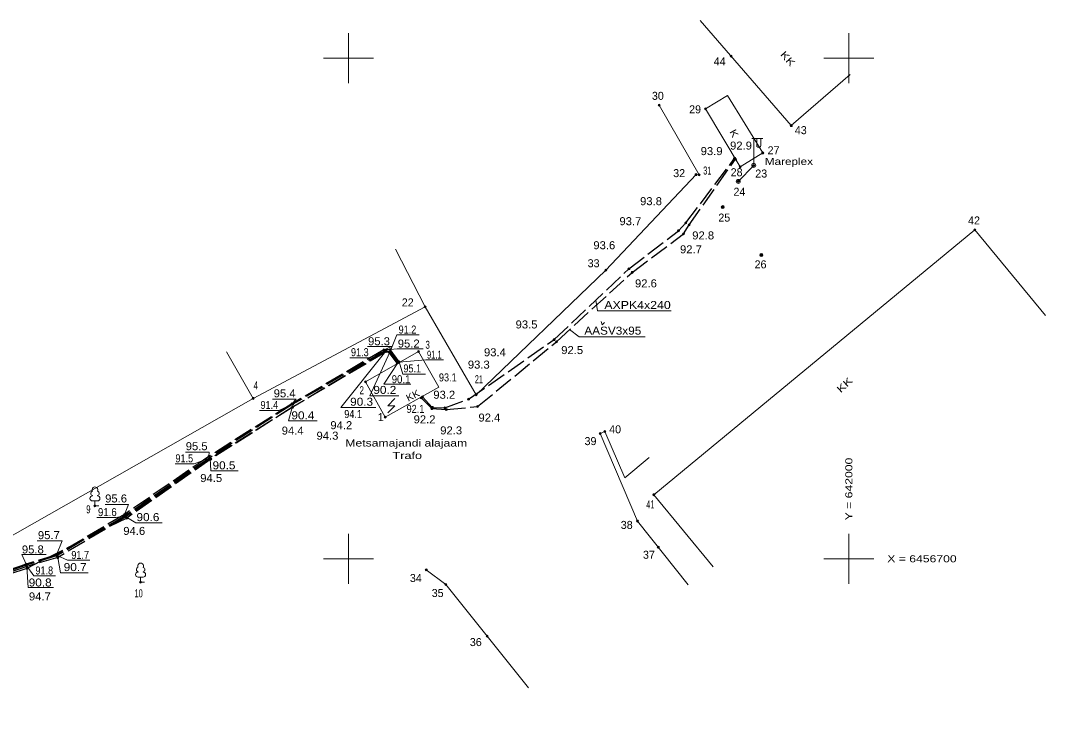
# Model space of a CAD drawing. Extents: x 641822 to 642020, y 6456596 to 6456802.
# Drawn here: x 641917.2 to 642019.7, y 6456683.6 to 6456753.8 of the extents above; entities that cross this region are included whole.
import ezdxf
from ezdxf.enums import TextEntityAlignment as Align

# ---------------------------------------------------------------- set-up
doc = ezdxf.new("R2010")
doc.units = 0
doc.header["$LTSCALE"] = 0.32
doc.header["$PDMODE"] = 32
doc.header["$PDSIZE"] = 0.16
doc.linetypes.add('LONG_DASHED', pattern=[7.5, 6, -1.5])
for name, color, linetype, lineweight in [('1', 7, 'Continuous', 13), ('10', 7, 'Continuous', 13), ('11', 7, 'Continuous', 13), ('2', 7, 'Continuous', 13), ('21', 7, 'Continuous', 13), ('27', 7, 'Continuous', 13), ('28', 7, 'Continuous', 13), ('49', 7, 'Continuous', 13), ('54', 7, 'Continuous', 13), ('57', 7, 'Continuous', 13), ('61', 7, 'Continuous', 13)]:
    doc.layers.add(name, color=color, linetype=linetype, lineweight=lineweight)
doc.layers.add('62', color=7, linetype='Continuous')

msp = doc.modelspace()

# ---------------------------------------------------------------- hatches: boundary and pattern name
at = {"layer": '2'}
msp.add_hatch(color=256, dxfattribs=at).paths.add_polyline_path([(641975.72, 6456712.72, 1), (641975.52, 6456712.72, 1)])
at = {"layer": '28'}
for points in [[(641987.5479, 6456735.12, 1), (641987.2521, 6456735.12, 1)], [(641991.4079, 6456730.33, 1), (641991.1121, 6456730.33, 1)]]:
    msp.add_hatch(color=256, dxfattribs=at).paths.add_polyline_path(points)
at = {"layer": '54'}
for points in [[(641988.33, 6456750.18, 1), (641988.13, 6456750.18, 1)], [(641981.15, 6456745.29, 1), (641980.95, 6456745.29, 1)], [(641985.77, 6456744.93, 1), (641985.57, 6456744.93, 1)], [(641994.35, 6456743.25, 1), (641994.15, 6456743.25, 1)], [(641991.49, 6456740.52, 1), (641991.29, 6456740.52, 1)], [(641988.69, 6456739.99, 1), (641988.49, 6456739.99, 1)], [(641988.76, 6456739.89, 1), (641988.56, 6456739.89, 1)], [(641984.83, 6456738.36, 1), (641984.63, 6456738.36, 1)], [(641985.14, 6456738.33, 1), (641984.94, 6456738.33, 1)], [(641989.23, 6456739.14, 1), (641989.03, 6456739.14, 1)], [(641990.59, 6456739.28, 1), (641990.39, 6456739.28, 1)], [(641989.05, 6456737.69, 1), (641988.85, 6456737.69, 1)], [(641987.5, 6456735.12, 1), (641987.3, 6456735.12, 1)], [(641983.82, 6456733.54, 1), (641983.62, 6456733.54, 1)], [(641984.15, 6456733.34, 1), (641983.95, 6456733.34, 1)], [(641983.07, 6456732.76, 1), (641982.87, 6456732.76, 1)], [(641983.59, 6456732.44, 1), (641983.39, 6456732.44, 1)], [(642012.7, 6456732.85, 1), (642012.5, 6456732.85, 1)], [(641991.36, 6456730.33, 1), (641991.16, 6456730.33, 1)], [(641975.83, 6456728.81, 1), (641975.63, 6456728.81, 1)], [(641978.13, 6456728.95, 1), (641977.93, 6456728.95, 1)], [(641978.46, 6456728.6, 1), (641978.26, 6456728.6, 1)], [(641957.76, 6456725.17, 1), (641957.56, 6456725.17, 1)], [(641953.63, 6456720.87, 1), (641953.43, 6456720.87, 1)], [(641954.28, 6456720.9, 1), (641954.08, 6456720.9, 1)], [(641970.65, 6456721.88, 1), (641970.45, 6456721.88, 1)], [(641970.88, 6456721.67, 1), (641970.68, 6456721.67, 1)], [(641953.76, 6456720.75, 1), (641953.56, 6456720.75, 1)], [(641953.84, 6456720.74, 1), (641953.64, 6456720.74, 1)], [(641953.94, 6456720.69, 1), (641953.74, 6456720.69, 1)], [(641954.19, 6456720.56, 1), (641953.99, 6456720.56, 1)], [(641954.24, 6456720.64, 1), (641954.04, 6456720.64, 1)], [(641954.28, 6456720.71, 1), (641954.08, 6456720.71, 1)], [(641957.1, 6456720.7, 1), (641956.9, 6456720.7, 1)], [(641954.97, 6456719.53, 1), (641954.77, 6456719.53, 1)], [(641955.04, 6456719.57, 1), (641954.84, 6456719.57, 1)], [(641955.12, 6456719.62, 1), (641954.92, 6456719.62, 1)], [(641955.18, 6456719.65, 1), (641954.98, 6456719.65, 1)], [(641951.81, 6456717.68, 1), (641951.61, 6456717.68, 1)], [(641940.57, 6456716.02, 1), (641940.37, 6456716.02, 1)], [(641957.37, 6456716.08, 1), (641957.17, 6456716.08, 1)], [(641957.49, 6456716.16, 1), (641957.29, 6456716.16, 1)], [(641962.11, 6456715.94, 1), (641961.91, 6456715.94, 1)], [(641962.87, 6456716.36, 1), (641962.67, 6456716.36, 1)], [(641944.44, 6456715.46, 1), (641944.24, 6456715.46, 1)], [(641944.49, 6456715.1, 1), (641944.29, 6456715.1, 1)], [(641944.54, 6456715.43, 1), (641944.34, 6456715.43, 1)], [(641944.55, 6456715.16, 1), (641944.35, 6456715.16, 1)], [(641958.43, 6456714.99, 1), (641958.23, 6456714.99, 1)], [(641958.48, 6456715.12, 1), (641958.28, 6456715.12, 1)], [(641959.74, 6456715.07, 1), (641959.54, 6456715.07, 1)], [(641959.88, 6456714.9, 1), (641959.68, 6456714.9, 1)], [(641963, 6456715.2, 1), (641962.8, 6456715.2, 1)], [(641953.78, 6456714.15, 1), (641953.58, 6456714.15, 1)], [(641975.26, 6456712.5, 1), (641975.06, 6456712.5, 1)], [(641936.14, 6456710.21, 1), (641935.94, 6456710.21, 1)], [(641936.24, 6456710.09, 1), (641936.04, 6456710.09, 1)], [(641936.29, 6456710.01, 1), (641936.09, 6456710.01, 1)], [(641936.35, 6456709.95, 1), (641936.15, 6456709.95, 1)], [(641980.61, 6456706.4, 1), (641980.41, 6456706.4, 1)], [(641924.77, 6456705.28, 1), (641924.57, 6456705.28, 1)], [(641927.71, 6456704.42, 1), (641927.51, 6456704.42, 1)], [(641927.8, 6456704.3, 1), (641927.6, 6456704.3, 1)], [(641927.87, 6456704.2, 1), (641927.67, 6456704.2, 1)], [(641927.95, 6456704.07, 1), (641927.75, 6456704.07, 1)], [(641978.98, 6456703.77, 1), (641978.78, 6456703.77, 1)], [(641920.93, 6456700.4, 1), (641920.73, 6456700.4, 1)], [(641981.06, 6456701.15, 1), (641980.86, 6456701.15, 1)], [(641917.89, 6456699.45, 1), (641917.69, 6456699.45, 1)], [(641920.98, 6456700.31, 1), (641920.78, 6456700.31, 1)], [(641921.05, 6456700.11, 1), (641920.85, 6456700.11, 1)], [(641917.9, 6456699.35, 1), (641917.7, 6456699.35, 1)], [(641917.96, 6456699.23, 1), (641917.76, 6456699.23, 1)], [(641917.97, 6456699.04, 1), (641917.77, 6456699.04, 1)], [(641957.88, 6456698.89, 1), (641957.68, 6456698.89, 1)], [(641929.33, 6456697.67, 1), (641929.13, 6456697.67, 1)], [(641959.83, 6456697.44, 1), (641959.63, 6456697.44, 1)], [(641963.96, 6456692.27, 1), (641963.76, 6456692.27, 1)]]:
    msp.add_hatch(color=256, dxfattribs=at).paths.add_polyline_path(points)

# ---------------------------------------------------------------- linework, layer by layer
at = {"layer": '1'}
for p, q in [((641994.25, 6456743.25), (641985.13, 6456753.75)), ((642000.12, 6456748.35), (641994.25, 6456743.25)), ((641987.89, 6456746.26), (641985.67, 6456744.93)), ((641987.89, 6456746.26), (641991.39, 6456740.52)), ((641980.51, 6456706.4), (642012.6, 6456732.85)), ((642019.65, 6456724.3), (642012.6, 6456732.85)), ((641959.04, 6456717.14), (641957, 6456720.7)), ((641959.04, 6456717.14), (641953.68, 6456714.15)), ((641986.45, 6456699.2), (641980.51, 6456706.4))]:
    msp.add_line(p, q, dxfattribs=at)
for points in [[(641991.39, 6456740.52), (641989.13, 6456739.14), (641985.67, 6456744.93)], [(641953.68, 6456714.15), (641951.71, 6456717.68), (641957, 6456720.7)]]:
    msp.add_lwpolyline(points, dxfattribs=at)
at = {"layer": '10'}
for p, q in [((641924.42, 6456706.31), (641924.42, 6456706.28)), ((641924.92, 6456705.78), (641924.42, 6456705.78)), ((641924.92, 6456706.31), (641924.92, 6456706.28)), ((641928.98, 6456698.7), (641928.98, 6456698.67)), ((641929.48, 6456698.7), (641929.48, 6456698.67)), ((641929.48, 6456698.17), (641928.98, 6456698.17))]:
    msp.add_line(p, q, dxfattribs=at)
for points in [[(641925.07, 6456705.28), (641924.67, 6456705.28), (641924.67, 6456705.78)], [(641929.63, 6456697.67), (641929.23, 6456697.67), (641929.23, 6456698.17)]]:
    msp.add_lwpolyline(points, dxfattribs=at)
for centre, radius, start, end in [((641924.47, 6456706.53), 0.2236, 105.2441, 257.07903), ((641924.67, 6456706.88), 0.2915, 332.5799, 207.4201), ((641924.87, 6456706.53), 0.2236, 282.92097, 74.7559), ((641924.42, 6456706.03), 0.25, 90.00001, 270), ((641924.92, 6456706.03), 0.25, 270, 89.99999), ((641929.23, 6456699.27), 0.2915, 332.5799, 207.4201), ((641928.98, 6456698.42), 0.25, 90.00001, 270), ((641929.03, 6456698.92), 0.2236, 105.2441, 257.07903), ((641929.43, 6456698.92), 0.2236, 282.92097, 74.7559), ((641929.48, 6456698.42), 0.25, 270, 89.99999)]:
    msp.add_arc(centre, radius, start, end, dxfattribs=at)
at = {"layer": '11'}
for p, q in [((641990.29, 6456741.98), (641991.39, 6456741.98)), ((641990.49, 6456741.98), (641990.49, 6456739.48)), ((641990.79, 6456741.98), (641990.79, 6456741.28)), ((641991.19, 6456741.98), (641991.19, 6456741.28)), ((641988.95, 6456737.69), (641990.49, 6456739.28))]:
    msp.add_line(p, q, dxfattribs=at)
for centre, radius in [((641990.49, 6456739.28), 0.2), ((641988.95, 6456737.69), 0.1993)]:
    msp.add_circle(centre, radius, dxfattribs=at)
msp.add_arc((641990.99, 6456741.2798), 0.2, 179.93931, 0.0607, dxfattribs=at)
at = {"layer": '2'}
msp.add_lwpolyline([(641983.95, 6456697.39), (641978.88, 6456703.77), (641975.16, 6456712.5), (641975.62, 6456712.72), (641977.61, 6456708.09), (641980.05, 6456710.11)], dxfattribs=at)
msp.add_circle((641975.62, 6456712.72), 0.1, dxfattribs=at)
msp.add_point((641975.16, 6456712.5), dxfattribs=at)
at = {"layer": '21', "linetype": 'LONG_DASHED', "lineweight": 25}
for points in [[(641955.02, 6456719.62), (641954.18, 6456720.71), (641953.66, 6456720.75), (641944.44, 6456715.43), (641936.14, 6456710.09), (641927.7, 6456704.3), (641920.88, 6456700.31), (641917.8, 6456699.35), (641913.44, 6456697.82), (641911.05, 6456697.51), (641910.49, 6456697.88), (641905.34, 6456706.45), (641900.37, 6456715.21), (641895.52, 6456723.86), (641890.43, 6456732.49), (641884.77, 6456742.43), (641882.98, 6456745.9), (641882.63, 6456745.99), (641870.21, 6456739.45)], [(641957.27, 6456716.08), (641958.33, 6456714.99), (641959.78, 6456714.9), (641962.9, 6456715.2), (641970.78, 6456721.67), (641978.36, 6456728.6), (641983.49, 6456732.44), (641984.05, 6456733.34), (641988.66, 6456739.89)], [(641957.39, 6456716.16), (641958.38, 6456715.12), (641959.64, 6456715.07), (641962.01, 6456715.94), (641970.55, 6456721.88), (641978.03, 6456728.95), (641982.97, 6456732.76), (641983.72, 6456733.54), (641988.59, 6456739.99)], [(641954.94, 6456719.57), (641954.14, 6456720.64), (641953.74, 6456720.74), (641944.39, 6456715.1), (641936.19, 6456710.01), (641927.77, 6456704.2), (641920.95, 6456700.11), (641917.86, 6456699.23), (641913.48, 6456697.73), (641910.79, 6456697.34), (641898.33, 6456695.89), (641896.06, 6456695.38), (641887.19, 6456691.88), (641886.48, 6456691.29), (641883.03, 6456687.29), (641882.22, 6456686.24), (641877.48, 6456676.71), (641878.54, 6456675.22)], [(641954.87, 6456719.53), (641954.09, 6456720.56), (641953.84, 6456720.69), (641944.45, 6456715.16), (641936.25, 6456709.95), (641927.85, 6456704.07), (641917.87, 6456699.04), (641913.53, 6456697.61), (641910.81, 6456697.2), (641898.37, 6456695.72), (641896.1, 6456695.21), (641887.25, 6456691.7), (641886.57, 6456691.18), (641883.14, 6456687.23), (641882.3, 6456686.18), (641877.7, 6456676.82)], [(641955.08, 6456719.65), (641954.18, 6456720.9), (641953.53, 6456720.87), (641944.34, 6456715.46), (641936.04, 6456710.21), (641927.61, 6456704.42), (641920.83, 6456700.4), (641917.79, 6456699.45), (641913.41, 6456697.95)]]:
    msp.add_lwpolyline(points, dxfattribs=at)
at = {"layer": '21'}
for points in [[(641982.25, 6456724.77), (641974.87, 6456724.77), (641974.73, 6456725.81)], [(641975.26, 6456723.7), (641975.34, 6456723.35), (641975.57, 6456723.58)], [(641979.65, 6456722.16), (641973.06, 6456722.16), (641972.1, 6456722.89)]]:
    msp.add_lwpolyline(points, dxfattribs=at)
at = {"layer": '27'}
for p, q in [((641953.93, 6456715.28), (641954.64, 6456715.99)), ((641953.93, 6456715.28), (641954.64, 6456715.28)), ((641953.93, 6456714.58), (641954.64, 6456715.28))]:
    msp.add_line(p, q, dxfattribs=at)
at = {"layer": '28'}
for p, q in [((641981.05, 6456745.29), (641985.04, 6456738.33)), ((641957.66, 6456725.17), (641954.7, 6456730.91)), ((641940.47, 6456716.02), (641937.82, 6456720.68))]:
    msp.add_line(p, q, dxfattribs=at)
for points in [[(641984.73, 6456738.36), (641975.73, 6456728.81), (641962.77, 6456716.36)], [(641962.77, 6456716.36), (641957.66, 6456725.17), (641940.47, 6456716.02), (641914.96, 6456701.51)], [(641957.78, 6456698.89), (641959.73, 6456697.44), (641967.98, 6456687.11)]]:
    msp.add_lwpolyline(points, dxfattribs=at)
for centre in [(641987.4, 6456735.12), (641991.26, 6456730.33)]:
    msp.add_circle(centre, 0.1479, dxfattribs=at)
at = {"layer": '54'}
for centre in [(641988.23, 6456750.18), (641981.05, 6456745.29), (641985.67, 6456744.93), (641994.25, 6456743.25), (641991.39, 6456740.52), (641988.59, 6456739.99), (641988.66, 6456739.89), (641984.73, 6456738.36), (641985.04, 6456738.33), (641989.13, 6456739.14), (641990.49, 6456739.28), (641988.95, 6456737.69), (641987.4, 6456735.12), (641983.72, 6456733.54), (641984.05, 6456733.34), (641982.97, 6456732.76), (641983.49, 6456732.44), (642012.6, 6456732.85), (641991.26, 6456730.33), (641975.73, 6456728.81), (641978.03, 6456728.95), (641978.36, 6456728.6), (641957.66, 6456725.17), (641953.53, 6456720.87), (641954.18, 6456720.9), (641970.55, 6456721.88), (641970.78, 6456721.67), (641953.66, 6456720.75), (641953.74, 6456720.74), (641953.84, 6456720.69), (641954.09, 6456720.56), (641954.14, 6456720.64), (641954.18, 6456720.71), (641957, 6456720.7), (641954.87, 6456719.53), (641954.94, 6456719.57), (641955.02, 6456719.62), (641955.08, 6456719.65), (641951.71, 6456717.68), (641940.47, 6456716.02), (641957.27, 6456716.08), (641957.39, 6456716.16), (641962.01, 6456715.94), (641962.77, 6456716.36), (641944.34, 6456715.46), (641944.39, 6456715.1), (641944.44, 6456715.43), (641944.45, 6456715.16), (641958.33, 6456714.99), (641958.38, 6456715.12), (641959.64, 6456715.07), (641959.78, 6456714.9), (641962.9, 6456715.2), (641953.68, 6456714.15), (641975.16, 6456712.5), (641936.04, 6456710.21), (641936.14, 6456710.09), (641936.19, 6456710.01), (641936.25, 6456709.95), (641980.51, 6456706.4), (641924.67, 6456705.28), (641927.61, 6456704.42), (641927.7, 6456704.3), (641927.77, 6456704.2), (641927.85, 6456704.07), (641978.88, 6456703.77), (641920.83, 6456700.4), (641980.96, 6456701.15), (641917.79, 6456699.45), (641920.88, 6456700.31), (641920.95, 6456700.11), (641917.8, 6456699.35), (641917.86, 6456699.23), (641917.87, 6456699.04), (641957.78, 6456698.89), (641929.23, 6456697.67), (641959.73, 6456697.44), (641963.86, 6456692.27)]:
    msp.add_circle(centre, 0.1, dxfattribs=at)
for p in [(641988.23, 6456750.18), (641981.05, 6456745.29), (641985.67, 6456744.93), (641994.25, 6456743.25), (641991.39, 6456740.52), (641988.59, 6456739.99), (641988.66, 6456739.89), (641984.73, 6456738.36), (641985.04, 6456738.33), (641989.13, 6456739.14), (641990.49, 6456739.28), (641988.95, 6456737.69), (641987.4, 6456735.12), (641983.72, 6456733.54), (641984.05, 6456733.34), (641982.97, 6456732.76), (641983.49, 6456732.44), (642012.6, 6456732.85), (641991.26, 6456730.33), (641975.73, 6456728.81), (641978.03, 6456728.95), (641978.36, 6456728.6), (641957.66, 6456725.17), (641954.18, 6456720.9), (641970.55, 6456721.88), (641970.78, 6456721.67), (641953.53, 6456720.87), (641953.66, 6456720.75), (641953.74, 6456720.74), (641953.84, 6456720.69), (641954.09, 6456720.56), (641954.14, 6456720.64), (641954.18, 6456720.71), (641957, 6456720.7), (641954.87, 6456719.53), (641954.94, 6456719.57), (641955.02, 6456719.62), (641955.08, 6456719.65), (641951.71, 6456717.68), (641940.47, 6456716.02), (641957.27, 6456716.08), (641957.39, 6456716.16), (641962.01, 6456715.94), (641962.77, 6456716.36), (641944.34, 6456715.46), (641944.39, 6456715.1), (641944.44, 6456715.43), (641944.45, 6456715.16), (641958.33, 6456714.99), (641958.38, 6456715.12), (641959.64, 6456715.07), (641959.78, 6456714.9), (641962.9, 6456715.2), (641953.68, 6456714.15), (641975.62, 6456712.72), (641936.04, 6456710.21), (641936.14, 6456710.09), (641936.19, 6456710.01), (641936.25, 6456709.95), (641980.51, 6456706.4), (641924.67, 6456705.28), (641927.61, 6456704.42), (641927.7, 6456704.3), (641927.77, 6456704.2), (641927.85, 6456704.07), (641978.88, 6456703.77), (641920.83, 6456700.4), (641980.96, 6456701.15), (641917.79, 6456699.45), (641920.88, 6456700.31), (641920.95, 6456700.11), (641917.8, 6456699.35), (641917.86, 6456699.23), (641917.87, 6456699.04), (641957.78, 6456698.89), (641929.23, 6456697.67), (641959.73, 6456697.44), (641963.86, 6456692.27)]:
    msp.add_point(p, dxfattribs=at)
at = {"layer": '57'}
msp.add_line((641925.68, 6456705.43), (641928.02, 6456705.43), dxfattribs=at)
for points in [[(641957.06, 6456722.36), (641954.83, 6456722.36), (641954.18, 6456720.71)], [(641951.89, 6456721.19), (641954.34, 6456721.19), (641953.53, 6456720.87)], [(641952.75, 6456715.11), (641949.24, 6456715.11), (641953.74, 6456720.74)], [(641950.15, 6456720.07), (641952.04, 6456720.07), (641953.66, 6456720.75)], [(641955.02, 6456716.27), (641952.14, 6456716.27), (641954.14, 6456720.64)], [(641957.46, 6456720.95), (641954.86, 6456720.95), (641954.18, 6456720.9)], [(641956.24, 6456717.42), (641953.52, 6456717.42), (641954.94, 6456719.57)], [(641959.49, 6456719.85), (641957.73, 6456719.85), (641955.02, 6456719.62)], [(641957.7, 6456718.45), (641955.43, 6456718.45), (641955.08, 6456719.65)], [(641942.42, 6456715.95), (641944.77, 6456715.95), (641944.34, 6456715.46)], [(641941.1, 6456714.8), (641943.05, 6456714.8), (641944.44, 6456715.43)], [(641946.86, 6456713.77), (641944, 6456713.77), (641944.39, 6456715.1)], [(641932.68, 6456709.47), (641934.6, 6456709.47), (641936.14, 6456710.09)], [(641933.72, 6456710.66), (641936.09, 6456710.66), (641936.04, 6456710.21)], [(641938.99, 6456708.77), (641936.26, 6456708.77), (641936.19, 6456710.01)], [(641928.02, 6456705.43), (641927.61, 6456704.42), (641927.96, 6456704.56)], [(641924.87, 6456704.12), (641926.8, 6456704.12), (641927.7, 6456704.3)], [(641931.37, 6456703.59), (641928.76, 6456703.59), (641927.77, 6456704.2)], [(641918.88, 6456701.78), (641921.41, 6456701.78), (641920.83, 6456700.4)], [(641919.8, 6456700.43), (641917.35, 6456700.43), (641917.79, 6456699.45)], [(641924.16, 6456699.85), (641921.94, 6456699.85), (641920.88, 6456700.31)], [(641923.99, 6456698.6), (641921.24, 6456698.6), (641920.95, 6456700.11)], [(641920.74, 6456698.31), (641918.55, 6456698.31), (641917.8, 6456699.35)], [(641920.54, 6456697.12), (641918, 6456697.12), (641917.86, 6456699.23)]]:
    msp.add_lwpolyline(points, dxfattribs=at)
at = {"layer": '61'}
for p, q in [((641950, 6456752.5), (641950, 6456747.5)), ((642000, 6456752.5), (642000, 6456747.5)), ((641947.5, 6456750), (641952.5, 6456750)), ((641997.5, 6456750), (642002.5, 6456750)), ((641950, 6456702.5), (641950, 6456697.5)), ((642000, 6456702.5), (642000, 6456697.5)), ((641947.5, 6456700), (641952.5, 6456700)), ((641997.5, 6456700), (642002.5, 6456700))]:
    msp.add_line(p, q, dxfattribs=at)

# ---------------------------------------------------------------- texts
at = {"layer": '21'}
for s, width, p in [('AXPK4x240', 1.15, (641975.57, 6456724.94)), ('AASV3x95', 1.1, (641973.57, 6456722.38))]:
    msp.add_text(s, height=0.8, dxfattribs=dict(at, width=width)).set_placement(p)
at = {"layer": '49'}
for s, width, p in [('92.9', 1.05, (641988.13, 6456740.86)), ('93.9', 1.05, (641985.19, 6456740.31)), ('93.8', 1.05, (641979.14, 6456735.31)), ('93.7', 1.05, (641977.08, 6456733.31)), ('92.8', 1.05, (641984.35, 6456731.89)), ('93.6', 1.05, (641974.47, 6456730.91)), ('92.7', 1.05, (641983.13, 6456730.5)), ('92.6', 1.05, (641978.63, 6456727.1)), ('91.2', 0.85, (641955.01, 6456722.49)), ('93.5', 1.05, (641966.7, 6456723)), ('95.3', 1.05, (641951.96, 6456721.32)), ('91.3', 0.85, (641950.25, 6456720.23)), ('95.2', 1.05, (641954.93, 6456721.09)), ('93.4', 1.05, (641963.54, 6456720.22)), ('92.5', 1.05, (641971.26, 6456720.44)), ('91.1', 0.65, (641957.85, 6456719.98)), ('95.1', 0.85, (641955.49, 6456718.61)), ('93.3', 1.05, (641961.93, 6456718.99)), ('90.1', 0.9, (641954.32, 6456717.53)), ('93.1', 0.85, (641959.04, 6456717.71)), ('95.4', 1.05, (641942.53, 6456716.12)), ('90.2', 1.1, (641952.49, 6456716.46)), ('90.3', 1.1, (641950.17, 6456715.28)), ('93.2', 1.05, (641958.48, 6456715.98)), ('91.4', 0.85, (641941.21, 6456714.96)), ('94.1', 0.85, (641949.58, 6456714.05)), ('92.1', 0.85, (641955.81, 6456714.57)), ('90.4', 1.1, (641944.3, 6456713.92)), ('92.2', 1.05, (641956.51, 6456713.52)), ('92.4', 1.05, (641962.99, 6456713.7)), ('94.4', 1.05, (641943.33, 6456712.4)), ('94.2', 1.05, (641948.19, 6456712.94)), ('92.3', 1.05, (641959.17, 6456712.42)), ('94.3', 1.05, (641946.81, 6456711.89)), ('95.5', 1.05, (641933.74, 6456710.84)), ('91.5', 0.85, (641932.71, 6456709.63)), ('90.5', 1.1, (641936.42, 6456708.93)), ('94.5', 1.05, (641935.19, 6456707.66)), ('95.6', 1.05, (641925.69, 6456705.62)), ('91.6', 0.9, (641924.97, 6456704.26)), ('90.6', 1.1, (641928.82, 6456703.76)), ('95.7', 1.05, (641918.97, 6456701.96)), ('94.6', 1.05, (641927.5, 6456702.38)), ('95.8', 1.05, (641917.37, 6456700.53)), ('91.7', 0.85, (641922.31, 6456699.98)), ('90.7', 1.1, (641921.55, 6456698.77)), ('91.8', 0.85, (641918.72, 6456698.43)), ('90.8', 1.1, (641918.05, 6456697.23)), ('94.7', 1.05, (641918.07, 6456695.84))]:
    msp.add_text(s, height=0.8, dxfattribs=dict(at, width=width)).set_placement(p)
at = {"layer": '57'}
for s, rotation, width, p in [('KK', 311.442, 1.3, (641993.6315, 6456749.7067)), ('K', 297.102, 1.2, (641988.2192, 6456742.3195)), ('KK', 43.402, 1.35, (641999.8045, 6456717.1012)), ('KK', 26.118, 1.1, (641956.5809, 6456715.9895))]:
    msp.add_text(s, height=0.7, rotation=rotation, dxfattribs=dict(at, width=width)).set_placement(p, align=Align.CENTER)
for s, width, p in [('Mareplex', 1.25, (641994.01, 6456739.33)), ('Metsamajandi alajaam', 1.3, (641955.775, 6456711.21)), ('Trafo', 1.35, (641955.88, 6456709.96))]:
    msp.add_text(s, height=0.7, dxfattribs=dict(at, width=width)).set_placement(p, align=Align.CENTER)
at = {"layer": '57', "width": 1.3}
msp.add_text(' Y = 642000', height=0.7, rotation=90, dxfattribs=at).set_placement((642000.35, 6456703.5))
msp.add_text(' X = 6456700', height=0.7, dxfattribs=at).set_placement((642003.5, 6456699.65))
at = {"layer": '62'}
for s, p in [('44', (641986.5, 6456749.27)), ('30', (641980.32, 6456745.83)), ('29', (641984.04, 6456744.48)), ('43', (641994.6, 6456742.4)), ('27', (641991.88, 6456740.39)), ('32', (641982.45, 6456738.11)), ('28', (641988.19, 6456738.2)), ('23', (641990.65, 6456738.07)), ('24', (641988.47, 6456736.25)), ('25', (641986.96, 6456733.67)), ('42', (642011.91, 6456733.38)), ('33', (641973.9, 6456729.11)), ('26', (641990.58, 6456729)), ('22', (641955.33, 6456725.2)), ('1', (641952.93, 6456713.75)), ('40', (641976.05, 6456712.53)), ('39', (641973.59, 6456711.35)), ('38', (641977.21, 6456702.98)), ('37', (641979.43, 6456700)), ('34', (641956.14, 6456697.68)), ('35', (641958.32, 6456696.18)), ('36', (641962.13, 6456691.28))]:
    msp.add_text(s, height=0.8, dxfattribs=at).set_placement(p)
for s, width, p in [('31', 0.6, (641985.45, 6456738.37)), ('3', 0.75, (641957.69, 6456720.97)), ('21', 0.6, (641962.63, 6456717.53)), ('4', 0.75, (641940.52, 6456716.91)), ('2', 0.75, (641951.1, 6456716.43)), ('41', 0.6, (641979.76, 6456705.03)), ('9', 0.75, (641923.79, 6456704.54)), ('10', 0.65, (641928.61, 6456696.15))]:
    msp.add_text(s, height=0.8, dxfattribs=dict(at, width=width)).set_placement(p)

doc.saveas('drawing.dxf')
